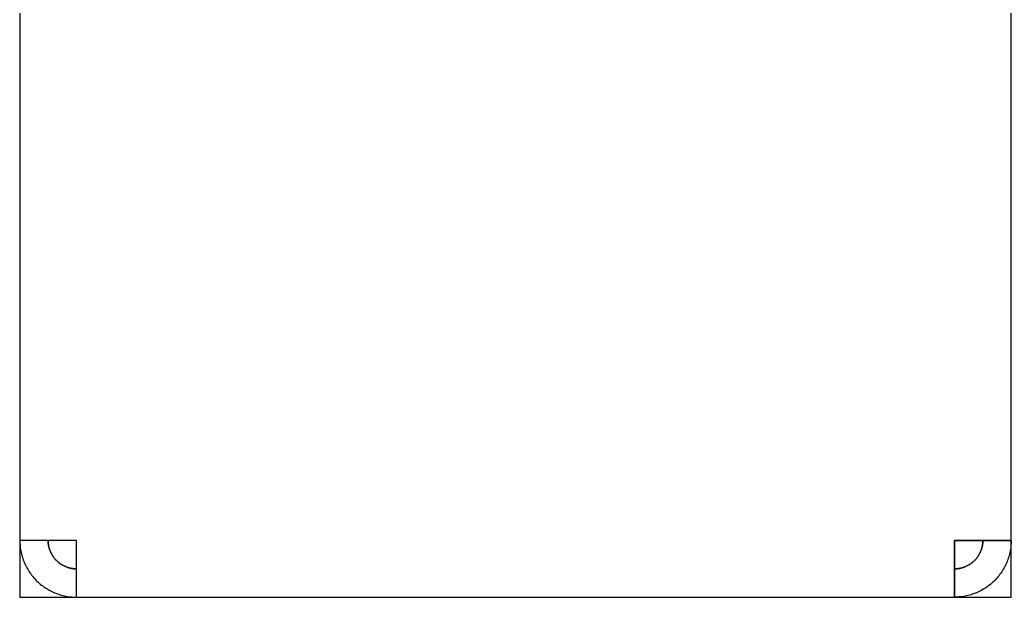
# Model space of a CAD drawing. Extents: x -1950 to 3550, y -200 to 28250.
# Drawn here: x 950 to 1650, y 1450 to 1858 of the extents above; entities that cross this region are included whole.
import ezdxf

# ---------------------------------------------------------------- set-up
doc = ezdxf.new("R2010")
doc.units = 0
doc.layers.add('GAP', color=1, linetype='continuous')
doc.layers.add('PIN', color=3, linetype='continuous')

# ---------------------------------------------------------------- blocks, each defined once
blk = doc.blocks.new('MM2QGAP')
for points in [[(950, 2150), (950, 1450), (1650, 1450), (1650, 2150), (950, 2150)], [(990, 1450), (990, 1490), (950, 1490), (950, 1450), (990, 1450)], [(950, 1490), (950.01, 1488.94), (950.06, 1487.87), (950.13, 1486.81), (950.23, 1485.75), (950.35, 1484.69), (950.51, 1483.64), (950.69, 1482.59), (950.9, 1481.54), (951.14, 1480.51), (951.41, 1479.48), (951.7, 1478.45), (952.02, 1477.44), (952.37, 1476.43), (952.75, 1475.43), (953.15, 1474.45), (953.57, 1473.47), (954.03, 1472.51), (954.51, 1471.56), (955.01, 1470.62), (955.54, 1469.69), (956.09, 1468.78), (956.67, 1467.89), (957.27, 1467.01), (957.89, 1466.15), (958.54, 1465.3), (959.21, 1464.47), (959.9, 1463.66), (960.61, 1462.87), (961.34, 1462.09), (962.09, 1461.34), (962.87, 1460.61), (963.66, 1459.9), (964.47, 1459.21), (965.3, 1458.54), (966.15, 1457.89), (967.01, 1457.27), (967.89, 1456.67), (968.78, 1456.09), (969.69, 1455.54), (970.62, 1455.01), (971.56, 1454.51), (972.51, 1454.03), (973.47, 1453.57), (974.45, 1453.15), (975.43, 1452.75), (976.43, 1452.37), (977.44, 1452.02), (978.45, 1451.7), (979.48, 1451.41), (980.51, 1451.14), (981.54, 1450.9), (982.59, 1450.69), (983.64, 1450.51), (984.69, 1450.35), (985.75, 1450.23), (986.81, 1450.13), (987.87, 1450.06), (988.94, 1450.01), (990, 1450), (990, 1470), (989.47, 1470.01), (988.94, 1470.03), (988.4, 1470.06), (987.87, 1470.11), (987.35, 1470.18), (986.82, 1470.25), (986.29, 1470.35), (985.77, 1470.45), (985.25, 1470.57), (984.74, 1470.7), (984.23, 1470.85), (983.72, 1471.01), (983.22, 1471.19), (982.72, 1471.37), (982.22, 1471.57), (981.74, 1471.79), (981.25, 1472.01), (980.78, 1472.25), (980.31, 1472.5), (979.85, 1472.77), (979.39, 1473.05), (978.94, 1473.33), (978.5, 1473.63), (978.07, 1473.95), (977.65, 1474.27), (977.24, 1474.6), (976.83, 1474.95), (976.43, 1475.3), (976.05, 1475.67), (975.67, 1476.05), (975.3, 1476.43), (974.95, 1476.83), (974.6, 1477.24), (974.27, 1477.65), (973.95, 1478.07), (973.63, 1478.5), (973.33, 1478.94), (973.05, 1479.39), (972.77, 1479.85), (972.5, 1480.31), (972.25, 1480.78), (972.01, 1481.25), (971.79, 1481.74), (971.57, 1482.22), (971.37, 1482.72), (971.19, 1483.22), (971.01, 1483.72), (970.85, 1484.23), (970.7, 1484.74), (970.57, 1485.25), (970.45, 1485.77), (970.35, 1486.29), (970.25, 1486.82), (970.18, 1487.35), (970.11, 1487.87), (970.06, 1488.4), (970.03, 1488.94), (970.01, 1489.47), (970, 1490), (950, 1490)], [(970, 1490), (970.01, 1489.47), (970.03, 1488.94), (970.06, 1488.4), (970.11, 1487.87), (970.18, 1487.35), (970.25, 1486.82), (970.35, 1486.29), (970.45, 1485.77), (970.57, 1485.25), (970.7, 1484.74), (970.85, 1484.23), (971.01, 1483.72), (971.19, 1483.22), (971.37, 1482.72), (971.57, 1482.22), (971.79, 1481.74), (972.01, 1481.25), (972.25, 1480.78), (972.5, 1480.31), (972.77, 1479.85), (973.05, 1479.39), (973.33, 1478.94), (973.63, 1478.5), (973.95, 1478.07), (974.27, 1477.65), (974.6, 1477.24), (974.95, 1476.83), (975.3, 1476.43), (975.67, 1476.05), (976.05, 1475.67), (976.43, 1475.3), (976.83, 1474.95), (977.24, 1474.6), (977.65, 1474.27), (978.07, 1473.95), (978.5, 1473.63), (978.94, 1473.33), (979.39, 1473.05), (979.85, 1472.77), (980.31, 1472.5), (980.78, 1472.25), (981.25, 1472.01), (981.74, 1471.79), (982.22, 1471.57), (982.72, 1471.37), (983.22, 1471.19), (983.72, 1471.01), (984.23, 1470.85), (984.74, 1470.7), (985.25, 1470.57), (985.77, 1470.45), (986.29, 1470.35), (986.82, 1470.25), (987.35, 1470.18), (987.87, 1470.11), (988.4, 1470.06), (988.94, 1470.03), (989.47, 1470.01), (990, 1470), (990, 1490), (990, 1490), (990, 1490), (990, 1490), (990, 1490), (990, 1490), (990, 1490), (990, 1490), (990, 1490), (990, 1490), (990, 1490), (990, 1490), (990, 1490), (990, 1490), (990, 1490), (990, 1490), (990, 1490), (990, 1490), (990, 1490), (990, 1490), (990, 1490), (990, 1490), (990, 1490), (990, 1490), (990, 1490), (990, 1490), (990, 1490), (990, 1490), (990, 1490), (990, 1490), (990, 1490), (990, 1490), (990, 1490), (990, 1490), (990, 1490), (990, 1490), (990, 1490), (990, 1490), (990, 1490), (990, 1490), (990, 1490), (990, 1490), (990, 1490), (990, 1490), (990, 1490), (990, 1490), (990, 1490), (990, 1490), (990, 1490), (990, 1490), (990, 1490), (990, 1490), (990, 1490), (990, 1490), (990, 1490), (990, 1490), (990, 1490), (990, 1490), (990, 1490), (990, 1490), (970, 1490)], [(1650, 1450), (1650, 1490), (1610, 1490), (1610, 1450), (1650, 1450)], [(1650, 1490), (1649.99, 1488.94), (1649.94, 1487.87), (1649.87, 1486.81), (1649.77, 1485.75), (1649.65, 1484.69), (1649.49, 1483.64), (1649.31, 1482.59), (1649.1, 1481.54), (1648.86, 1480.51), (1648.59, 1479.48), (1648.3, 1478.45), (1647.98, 1477.44), (1647.63, 1476.43), (1647.25, 1475.43), (1646.85, 1474.45), (1646.43, 1473.47), (1645.97, 1472.51), (1645.49, 1471.56), (1644.99, 1470.62), (1644.46, 1469.69), (1643.91, 1468.78), (1643.33, 1467.89), (1642.73, 1467.01), (1642.11, 1466.15), (1641.46, 1465.3), (1640.79, 1464.47), (1640.1, 1463.66), (1639.39, 1462.87), (1638.66, 1462.09), (1637.91, 1461.34), (1637.13, 1460.61), (1636.34, 1459.9), (1635.53, 1459.21), (1634.7, 1458.54), (1633.85, 1457.89), (1632.99, 1457.27), (1632.11, 1456.67), (1631.22, 1456.09), (1630.31, 1455.54), (1629.38, 1455.01), (1628.44, 1454.51), (1627.49, 1454.03), (1626.53, 1453.57), (1625.55, 1453.15), (1624.57, 1452.75), (1623.57, 1452.37), (1622.56, 1452.02), (1621.55, 1451.7), (1620.52, 1451.41), (1619.49, 1451.14), (1618.46, 1450.9), (1617.41, 1450.69), (1616.36, 1450.51), (1615.31, 1450.35), (1614.25, 1450.23), (1613.19, 1450.13), (1612.13, 1450.06), (1611.06, 1450.01), (1610, 1450), (1610, 1470), (1610.53, 1470.01), (1611.06, 1470.03), (1611.6, 1470.06), (1612.13, 1470.11), (1612.65, 1470.18), (1613.18, 1470.25), (1613.71, 1470.35), (1614.23, 1470.45), (1614.75, 1470.57), (1615.26, 1470.7), (1615.77, 1470.85), (1616.28, 1471.01), (1616.78, 1471.19), (1617.28, 1471.37), (1617.78, 1471.57), (1618.26, 1471.79), (1618.75, 1472.01), (1619.22, 1472.25), (1619.69, 1472.5), (1620.15, 1472.77), (1620.61, 1473.05), (1621.06, 1473.33), (1621.5, 1473.63), (1621.93, 1473.95), (1622.35, 1474.27), (1622.76, 1474.6), (1623.17, 1474.95), (1623.57, 1475.3), (1623.95, 1475.67), (1624.33, 1476.05), (1624.7, 1476.43), (1625.05, 1476.83), (1625.4, 1477.24), (1625.73, 1477.65), (1626.05, 1478.07), (1626.37, 1478.5), (1626.67, 1478.94), (1626.95, 1479.39), (1627.23, 1479.85), (1627.5, 1480.31), (1627.75, 1480.78), (1627.99, 1481.25), (1628.21, 1481.74), (1628.43, 1482.22), (1628.63, 1482.72), (1628.81, 1483.22), (1628.99, 1483.72), (1629.15, 1484.23), (1629.3, 1484.74), (1629.43, 1485.25), (1629.55, 1485.77), (1629.65, 1486.29), (1629.75, 1486.82), (1629.82, 1487.35), (1629.89, 1487.87), (1629.94, 1488.4), (1629.97, 1488.94), (1629.99, 1489.47), (1630, 1490), (1650, 1490)], [(1630, 1490), (1629.99, 1489.47), (1629.97, 1488.94), (1629.94, 1488.4), (1629.89, 1487.87), (1629.82, 1487.35), (1629.75, 1486.82), (1629.65, 1486.29), (1629.55, 1485.77), (1629.43, 1485.25), (1629.3, 1484.74), (1629.15, 1484.23), (1628.99, 1483.72), (1628.81, 1483.22), (1628.63, 1482.72), (1628.43, 1482.22), (1628.21, 1481.74), (1627.99, 1481.25), (1627.75, 1480.78), (1627.5, 1480.31), (1627.23, 1479.85), (1626.95, 1479.39), (1626.67, 1478.94), (1626.37, 1478.5), (1626.05, 1478.07), (1625.73, 1477.65), (1625.4, 1477.24), (1625.05, 1476.83), (1624.7, 1476.43), (1624.33, 1476.05), (1623.95, 1475.67), (1623.57, 1475.3), (1623.17, 1474.95), (1622.76, 1474.6), (1622.35, 1474.27), (1621.93, 1473.95), (1621.5, 1473.63), (1621.06, 1473.33), (1620.61, 1473.05), (1620.15, 1472.77), (1619.69, 1472.5), (1619.22, 1472.25), (1618.75, 1472.01), (1618.26, 1471.79), (1617.78, 1471.57), (1617.28, 1471.37), (1616.78, 1471.19), (1616.28, 1471.01), (1615.77, 1470.85), (1615.26, 1470.7), (1614.75, 1470.57), (1614.23, 1470.45), (1613.71, 1470.35), (1613.18, 1470.25), (1612.65, 1470.18), (1612.13, 1470.11), (1611.6, 1470.06), (1611.06, 1470.03), (1610.53, 1470.01), (1610, 1470), (1610, 1490), (1610, 1490), (1610, 1490), (1610, 1490), (1610, 1490), (1610, 1490), (1610, 1490), (1610, 1490), (1610, 1490), (1610, 1490), (1610, 1490), (1610, 1490), (1610, 1490), (1610, 1490), (1610, 1490), (1610, 1490), (1610, 1490), (1610, 1490), (1610, 1490), (1610, 1490), (1610, 1490), (1610, 1490), (1610, 1490), (1610, 1490), (1610, 1490), (1610, 1490), (1610, 1490), (1610, 1490), (1610, 1490), (1610, 1490), (1610, 1490), (1610, 1490), (1610, 1490), (1610, 1490), (1610, 1490), (1610, 1490), (1610, 1490), (1610, 1490), (1610, 1490), (1610, 1490), (1610, 1490), (1610, 1490), (1610, 1490), (1610, 1490), (1610, 1490), (1610, 1490), (1610, 1490), (1610, 1490), (1610, 1490), (1610, 1490), (1610, 1490), (1610, 1490), (1610, 1490), (1610, 1490), (1610, 1490), (1610, 1490), (1610, 1490), (1610, 1490), (1610, 1490), (1610, 1490), (1630, 1490)]]:
    blk.add_lwpolyline(points)
blk = doc.blocks.new('MM2QPIN')
for points in [[(970, 1490), (970.01, 1489.47), (970.03, 1488.94), (970.06, 1488.4), (970.11, 1487.87), (970.18, 1487.35), (970.25, 1486.82), (970.35, 1486.29), (970.45, 1485.77), (970.57, 1485.25), (970.7, 1484.74), (970.85, 1484.23), (971.01, 1483.72), (971.19, 1483.22), (971.37, 1482.72), (971.57, 1482.22), (971.79, 1481.74), (972.01, 1481.25), (972.25, 1480.78), (972.5, 1480.31), (972.77, 1479.85), (973.05, 1479.39), (973.33, 1478.94), (973.63, 1478.5), (973.95, 1478.07), (974.27, 1477.65), (974.6, 1477.24), (974.95, 1476.83), (975.3, 1476.43), (975.67, 1476.05), (976.05, 1475.67), (976.43, 1475.3), (976.83, 1474.95), (977.24, 1474.6), (977.65, 1474.27), (978.07, 1473.95), (978.5, 1473.63), (978.94, 1473.33), (979.39, 1473.05), (979.85, 1472.77), (980.31, 1472.5), (980.78, 1472.25), (981.25, 1472.01), (981.74, 1471.79), (982.22, 1471.57), (982.72, 1471.37), (983.22, 1471.19), (983.72, 1471.01), (984.23, 1470.85), (984.74, 1470.7), (985.25, 1470.57), (985.77, 1470.45), (986.29, 1470.35), (986.82, 1470.25), (987.35, 1470.18), (987.87, 1470.11), (988.4, 1470.06), (988.94, 1470.03), (989.47, 1470.01), (990, 1470), (990, 1470), (989.47, 1470.01), (988.94, 1470.03), (988.4, 1470.06), (987.87, 1470.11), (987.35, 1470.18), (986.82, 1470.25), (986.29, 1470.35), (985.77, 1470.45), (985.25, 1470.57), (984.74, 1470.7), (984.23, 1470.85), (983.72, 1471.01), (983.22, 1471.19), (982.72, 1471.37), (982.22, 1471.57), (981.74, 1471.79), (981.25, 1472.01), (980.78, 1472.25), (980.31, 1472.5), (979.85, 1472.77), (979.39, 1473.05), (978.94, 1473.33), (978.5, 1473.63), (978.07, 1473.95), (977.65, 1474.27), (977.24, 1474.6), (976.83, 1474.95), (976.43, 1475.3), (976.05, 1475.67), (975.67, 1476.05), (975.3, 1476.43), (974.95, 1476.83), (974.6, 1477.24), (974.27, 1477.65), (973.95, 1478.07), (973.63, 1478.5), (973.33, 1478.94), (973.05, 1479.39), (972.77, 1479.85), (972.5, 1480.31), (972.25, 1480.78), (972.01, 1481.25), (971.79, 1481.74), (971.57, 1482.22), (971.37, 1482.72), (971.19, 1483.22), (971.01, 1483.72), (970.85, 1484.23), (970.7, 1484.74), (970.57, 1485.25), (970.45, 1485.77), (970.35, 1486.29), (970.25, 1486.82), (970.18, 1487.35), (970.11, 1487.87), (970.06, 1488.4), (970.03, 1488.94), (970.01, 1489.47), (970, 1490), (970, 1490)], [(970, 1490), (970.01, 1489.47), (970.03, 1488.94), (970.06, 1488.4), (970.11, 1487.87), (970.18, 1487.35), (970.25, 1486.82), (970.35, 1486.29), (970.45, 1485.77), (970.57, 1485.25), (970.7, 1484.74), (970.85, 1484.23), (971.01, 1483.72), (971.19, 1483.22), (971.37, 1482.72), (971.57, 1482.22), (971.79, 1481.74), (972.01, 1481.25), (972.25, 1480.78), (972.5, 1480.31), (972.77, 1479.85), (973.05, 1479.39), (973.33, 1478.94), (973.63, 1478.5), (973.95, 1478.07), (974.27, 1477.65), (974.6, 1477.24), (974.95, 1476.83), (975.3, 1476.43), (975.67, 1476.05), (976.05, 1475.67), (976.43, 1475.3), (976.83, 1474.95), (977.24, 1474.6), (977.65, 1474.27), (978.07, 1473.95), (978.5, 1473.63), (978.94, 1473.33), (979.39, 1473.05), (979.85, 1472.77), (980.31, 1472.5), (980.78, 1472.25), (981.25, 1472.01), (981.74, 1471.79), (982.22, 1471.57), (982.72, 1471.37), (983.22, 1471.19), (983.72, 1471.01), (984.23, 1470.85), (984.74, 1470.7), (985.25, 1470.57), (985.77, 1470.45), (986.29, 1470.35), (986.82, 1470.25), (987.35, 1470.18), (987.87, 1470.11), (988.4, 1470.06), (988.94, 1470.03), (989.47, 1470.01), (990, 1470), (990, 1470), (989.47, 1470.01), (988.94, 1470.03), (988.4, 1470.06), (987.87, 1470.11), (987.35, 1470.18), (986.82, 1470.25), (986.29, 1470.35), (985.77, 1470.45), (985.25, 1470.57), (984.74, 1470.7), (984.23, 1470.85), (983.72, 1471.01), (983.22, 1471.19), (982.72, 1471.37), (982.22, 1471.57), (981.74, 1471.79), (981.25, 1472.01), (980.78, 1472.25), (980.31, 1472.5), (979.85, 1472.77), (979.39, 1473.05), (978.94, 1473.33), (978.5, 1473.63), (978.07, 1473.95), (977.65, 1474.27), (977.24, 1474.6), (976.83, 1474.95), (976.43, 1475.3), (976.05, 1475.67), (975.67, 1476.05), (975.3, 1476.43), (974.95, 1476.83), (974.6, 1477.24), (974.27, 1477.65), (973.95, 1478.07), (973.63, 1478.5), (973.33, 1478.94), (973.05, 1479.39), (972.77, 1479.85), (972.5, 1480.31), (972.25, 1480.78), (972.01, 1481.25), (971.79, 1481.74), (971.57, 1482.22), (971.37, 1482.72), (971.19, 1483.22), (971.01, 1483.72), (970.85, 1484.23), (970.7, 1484.74), (970.57, 1485.25), (970.45, 1485.77), (970.35, 1486.29), (970.25, 1486.82), (970.18, 1487.35), (970.11, 1487.87), (970.06, 1488.4), (970.03, 1488.94), (970.01, 1489.47), (970, 1490), (970, 1490)], [(1630, 1490), (1629.99, 1489.47), (1629.97, 1488.94), (1629.94, 1488.4), (1629.89, 1487.87), (1629.82, 1487.35), (1629.75, 1486.82), (1629.65, 1486.29), (1629.55, 1485.77), (1629.43, 1485.25), (1629.3, 1484.74), (1629.15, 1484.23), (1628.99, 1483.72), (1628.81, 1483.22), (1628.63, 1482.72), (1628.43, 1482.22), (1628.21, 1481.74), (1627.99, 1481.25), (1627.75, 1480.78), (1627.5, 1480.31), (1627.23, 1479.85), (1626.95, 1479.39), (1626.67, 1478.94), (1626.37, 1478.5), (1626.05, 1478.07), (1625.73, 1477.65), (1625.4, 1477.24), (1625.05, 1476.83), (1624.7, 1476.43), (1624.33, 1476.05), (1623.95, 1475.67), (1623.57, 1475.3), (1623.17, 1474.95), (1622.76, 1474.6), (1622.35, 1474.27), (1621.93, 1473.95), (1621.5, 1473.63), (1621.06, 1473.33), (1620.61, 1473.05), (1620.15, 1472.77), (1619.69, 1472.5), (1619.22, 1472.25), (1618.75, 1472.01), (1618.26, 1471.79), (1617.78, 1471.57), (1617.28, 1471.37), (1616.78, 1471.19), (1616.28, 1471.01), (1615.77, 1470.85), (1615.26, 1470.7), (1614.75, 1470.57), (1614.23, 1470.45), (1613.71, 1470.35), (1613.18, 1470.25), (1612.65, 1470.18), (1612.13, 1470.11), (1611.6, 1470.06), (1611.06, 1470.03), (1610.53, 1470.01), (1610, 1470), (1610, 1470), (1610.53, 1470.01), (1611.06, 1470.03), (1611.6, 1470.06), (1612.13, 1470.11), (1612.65, 1470.18), (1613.18, 1470.25), (1613.71, 1470.35), (1614.23, 1470.45), (1614.75, 1470.57), (1615.26, 1470.7), (1615.77, 1470.85), (1616.28, 1471.01), (1616.78, 1471.19), (1617.28, 1471.37), (1617.78, 1471.57), (1618.26, 1471.79), (1618.75, 1472.01), (1619.22, 1472.25), (1619.69, 1472.5), (1620.15, 1472.77), (1620.61, 1473.05), (1621.06, 1473.33), (1621.5, 1473.63), (1621.93, 1473.95), (1622.35, 1474.27), (1622.76, 1474.6), (1623.17, 1474.95), (1623.57, 1475.3), (1623.95, 1475.67), (1624.33, 1476.05), (1624.7, 1476.43), (1625.05, 1476.83), (1625.4, 1477.24), (1625.73, 1477.65), (1626.05, 1478.07), (1626.37, 1478.5), (1626.67, 1478.94), (1626.95, 1479.39), (1627.23, 1479.85), (1627.5, 1480.31), (1627.75, 1480.78), (1627.99, 1481.25), (1628.21, 1481.74), (1628.43, 1482.22), (1628.63, 1482.72), (1628.81, 1483.22), (1628.99, 1483.72), (1629.15, 1484.23), (1629.3, 1484.74), (1629.43, 1485.25), (1629.55, 1485.77), (1629.65, 1486.29), (1629.75, 1486.82), (1629.82, 1487.35), (1629.89, 1487.87), (1629.94, 1488.4), (1629.97, 1488.94), (1629.99, 1489.47), (1630, 1490), (1630, 1490)], [(1630, 1490), (1629.99, 1489.47), (1629.97, 1488.94), (1629.94, 1488.4), (1629.89, 1487.87), (1629.82, 1487.35), (1629.75, 1486.82), (1629.65, 1486.29), (1629.55, 1485.77), (1629.43, 1485.25), (1629.3, 1484.74), (1629.15, 1484.23), (1628.99, 1483.72), (1628.81, 1483.22), (1628.63, 1482.72), (1628.43, 1482.22), (1628.21, 1481.74), (1627.99, 1481.25), (1627.75, 1480.78), (1627.5, 1480.31), (1627.23, 1479.85), (1626.95, 1479.39), (1626.67, 1478.94), (1626.37, 1478.5), (1626.05, 1478.07), (1625.73, 1477.65), (1625.4, 1477.24), (1625.05, 1476.83), (1624.7, 1476.43), (1624.33, 1476.05), (1623.95, 1475.67), (1623.57, 1475.3), (1623.17, 1474.95), (1622.76, 1474.6), (1622.35, 1474.27), (1621.93, 1473.95), (1621.5, 1473.63), (1621.06, 1473.33), (1620.61, 1473.05), (1620.15, 1472.77), (1619.69, 1472.5), (1619.22, 1472.25), (1618.75, 1472.01), (1618.26, 1471.79), (1617.78, 1471.57), (1617.28, 1471.37), (1616.78, 1471.19), (1616.28, 1471.01), (1615.77, 1470.85), (1615.26, 1470.7), (1614.75, 1470.57), (1614.23, 1470.45), (1613.71, 1470.35), (1613.18, 1470.25), (1612.65, 1470.18), (1612.13, 1470.11), (1611.6, 1470.06), (1611.06, 1470.03), (1610.53, 1470.01), (1610, 1470), (1610, 1470), (1610.53, 1470.01), (1611.06, 1470.03), (1611.6, 1470.06), (1612.13, 1470.11), (1612.65, 1470.18), (1613.18, 1470.25), (1613.71, 1470.35), (1614.23, 1470.45), (1614.75, 1470.57), (1615.26, 1470.7), (1615.77, 1470.85), (1616.28, 1471.01), (1616.78, 1471.19), (1617.28, 1471.37), (1617.78, 1471.57), (1618.26, 1471.79), (1618.75, 1472.01), (1619.22, 1472.25), (1619.69, 1472.5), (1620.15, 1472.77), (1620.61, 1473.05), (1621.06, 1473.33), (1621.5, 1473.63), (1621.93, 1473.95), (1622.35, 1474.27), (1622.76, 1474.6), (1623.17, 1474.95), (1623.57, 1475.3), (1623.95, 1475.67), (1624.33, 1476.05), (1624.7, 1476.43), (1625.05, 1476.83), (1625.4, 1477.24), (1625.73, 1477.65), (1626.05, 1478.07), (1626.37, 1478.5), (1626.67, 1478.94), (1626.95, 1479.39), (1627.23, 1479.85), (1627.5, 1480.31), (1627.75, 1480.78), (1627.99, 1481.25), (1628.21, 1481.74), (1628.43, 1482.22), (1628.63, 1482.72), (1628.81, 1483.22), (1628.99, 1483.72), (1629.15, 1484.23), (1629.3, 1484.74), (1629.43, 1485.25), (1629.55, 1485.77), (1629.65, 1486.29), (1629.75, 1486.82), (1629.82, 1487.35), (1629.89, 1487.87), (1629.94, 1488.4), (1629.97, 1488.94), (1629.99, 1489.47), (1630, 1490), (1630, 1490)]]:
    blk.add_lwpolyline(points)

msp = doc.modelspace()

# ---------------------------------------------------------------- block references
at = {"layer": 'GAP'}
msp.add_blockref('MM2QGAP', (0, 0), dxfattribs=at)
at = {"layer": 'PIN'}
msp.add_blockref('MM2QPIN', (0, 0), dxfattribs=at)

doc.saveas('drawing.dxf')
